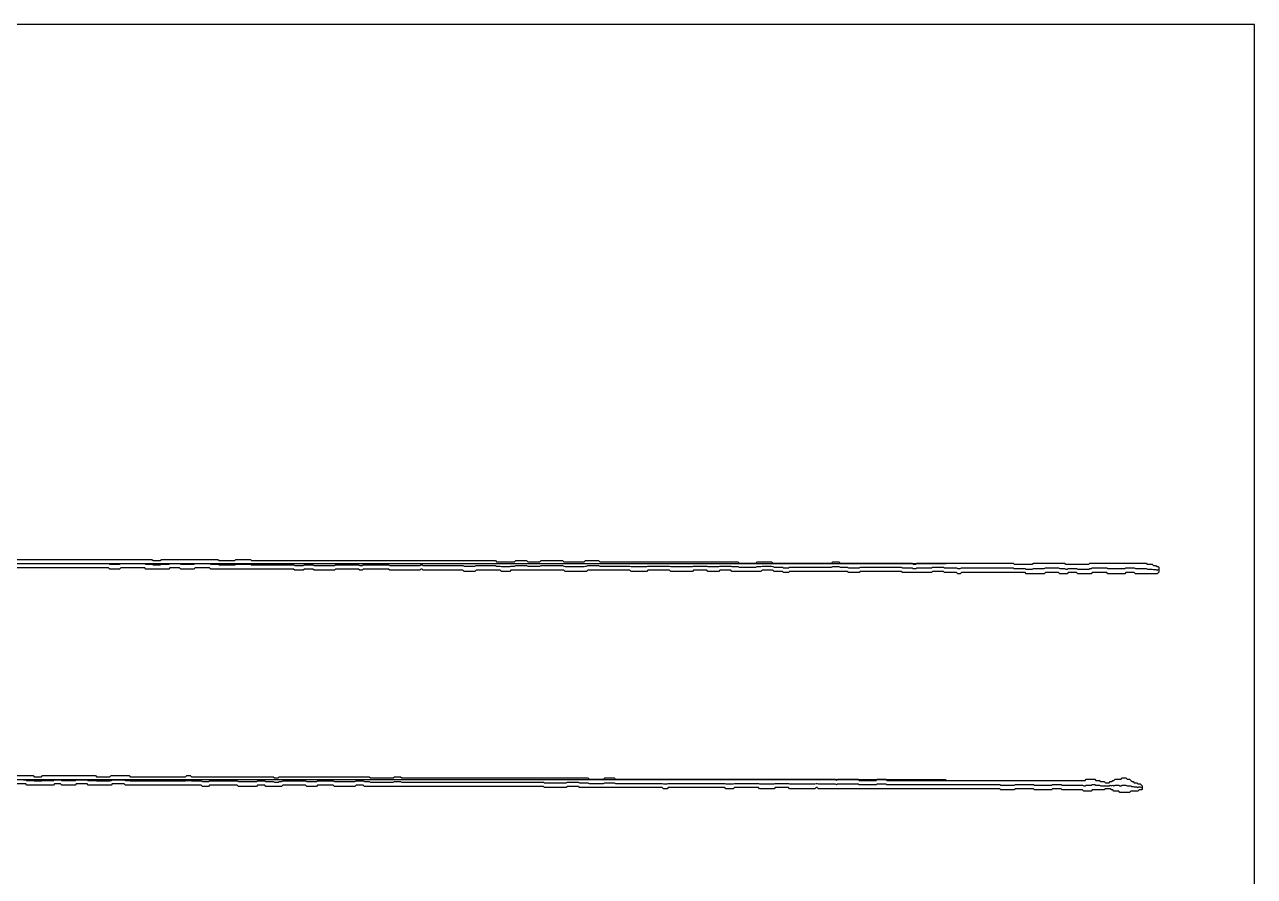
# Model space of a CAD drawing. Extents: x 0 to 57.2, y 0 to 39.6.
# Drawn here: x 28.58 to 57.16, y 19.8 to 39.6 of the extents above; entities that cross this region are included whole.
import ezdxf

# ---------------------------------------------------------------- set-up
doc = ezdxf.new("R2010")
doc.units = 13
for name, color, linetype in [('DESIGN_SCAN_PATH', 5, 'Continuous'), ('SEM_FRAME', 8, 'Continuous'), ('SEM_OBSERVED_CENTERLINES', 3, 'Continuous'), ('SEM_OBSERVED_CONTOURS', 2, 'Continuous')]:
    doc.layers.add(name, color=color, linetype=linetype)

msp = doc.modelspace()

# ---------------------------------------------------------------- linework, layer by layer
at = {"layer": 'DESIGN_SCAN_PATH'}
for points in [[(0, 27.0727), (50, 27.0727)], [(50, 22.0489), (0, 22.0489)]]:
    msp.add_lwpolyline(points, dxfattribs=at)
at = {"layer": 'SEM_FRAME'}
msp.add_lwpolyline([(0, 0), (57.15968, 0), (57.15968, 39.60429), (0, 39.60429)], close=True, dxfattribs=at)
at = {"layer": 'SEM_OBSERVED_CENTERLINES'}
for points in [[(28.55193, 27.0727), (28.57984, 27.0727), (28.60775, 27.0727), (28.63566, 27.0727), (28.66357, 27.0727), (28.69148, 27.0727), (28.71939, 27.0727), (28.7473, 27.0727), (28.77521, 27.0727), (28.80312, 27.0727), (28.83103, 27.0727), (28.85894, 27.0727), (28.88685, 27.0727), (28.91476, 27.0727), (28.94267, 27.0727), (28.97058, 27.0727), (28.99849, 27.0727), (29.0264, 27.0727), (29.05431, 27.0727), (29.08222, 27.0727), (29.11013, 27.0727), (29.13804, 27.0727), (29.16595, 27.0727), (29.19386, 27.0727), (29.22177, 27.0727), (29.24968, 27.0727), (29.27759, 27.0727), (29.3055, 27.0727), (29.33341, 27.0727), (29.36132, 27.0727), (29.38923, 27.0727), (29.41714, 27.0727), (29.44505, 27.0727), (29.47296, 27.0727), (29.50087, 27.0727), (29.52878, 27.0727), (29.55669, 27.0727), (29.5846, 27.0727), (29.61251, 27.0727), (29.64042, 27.0727), (29.66833, 27.0727), (29.69624, 27.0727), (29.72415, 27.0727), (29.75206, 27.0727), (29.77997, 27.0727), (29.80788, 27.0727), (29.83579, 27.0727), (29.8637, 27.0727), (29.89161, 27.0727), (29.91952, 27.0727), (29.94743, 27.0727), (29.97534, 27.0727), (30.00325, 27.0727), (30.03116, 27.0727), (30.05907, 27.0727), (30.08698, 27.0727), (30.11489, 27.0727), (30.1428, 27.0727), (30.17071, 27.0727), (30.19862, 27.0727), (30.22653, 27.0727), (30.25444, 27.0727), (30.28235, 27.0727), (30.31026, 27.0727), (30.33817, 27.0727), (30.36608, 27.0727), (30.39399, 27.0727), (30.4219, 27.0727), (30.44981, 27.0727), (30.47772, 27.0727), (30.50563, 27.0727), (30.53354, 27.0727), (30.56145, 27.058745), (30.58936, 27.058745), (30.61727, 27.058745), (30.64518, 27.058745), (30.67309, 27.058745), (30.701, 27.058745), (30.72891, 27.058745), (30.75682, 27.058745), (30.78473, 27.058745), (30.81264, 27.0727), (30.84055, 27.0727), (30.86846, 27.0727), (30.89637, 27.0727), (30.92428, 27.0727), (30.95219, 27.0727), (30.9801, 27.0727), (31.00801, 27.0727), (31.03592, 27.0727), (31.06383, 27.0727), (31.09174, 27.0727), (31.11965, 27.0727), (31.14756, 27.0727), (31.17547, 27.0727), (31.20338, 27.0727), (31.23129, 27.0727), (31.2592, 27.0727), (31.28711, 27.0727), (31.31502, 27.0727), (31.34293, 27.0727), (31.37084, 27.0727), (31.39875, 27.058745), (31.42666, 27.058745), (31.45457, 27.058745), (31.48248, 27.058745), (31.51039, 27.058745), (31.5383, 27.058745), (31.56621, 27.04479), (31.59412, 27.04479), (31.62203, 27.04479), (31.64994, 27.04479), (31.67785, 27.04479), (31.70576, 27.04479), (31.73367, 27.04479), (31.76158, 27.058745), (31.78949, 27.058745), (31.8174, 27.058745), (31.84531, 27.058745), (31.87322, 27.058745), (31.90113, 27.058745), (31.92904, 27.058745), (31.95695, 27.0727), (31.98486, 27.0727), (32.01277, 27.0727), (32.04068, 27.0727), (32.06859, 27.0727), (32.0965, 27.0727), (32.12441, 27.0727), (32.15232, 27.0727), (32.18023, 27.0727), (32.20814, 27.058745), (32.23605, 27.058745), (32.26396, 27.058745), (32.29187, 27.058745), (32.31978, 27.058745), (32.34769, 27.058745), (32.3756, 27.058745), (32.40351, 27.058745), (32.43142, 27.058745), (32.45933, 27.058745), (32.48724, 27.058745), (32.51515, 27.058745), (32.54306, 27.0727), (32.57097, 27.0727), (32.59888, 27.0727), (32.62679, 27.0727), (32.6547, 27.0727), (32.68261, 27.0727), (32.71052, 27.0727), (32.73843, 27.0727), (32.76634, 27.0727), (32.79425, 27.0727), (32.82216, 27.0727), (32.85007, 27.0727), (32.87798, 27.0727), (32.90589, 27.058745), (32.9338, 27.058745), (32.96171, 27.058745), (32.98962, 27.058745), (33.01753, 27.058745), (33.04544, 27.058745), (33.07335, 27.058745), (33.10126, 27.04479), (33.12917, 27.04479), (33.15708, 27.04479), (33.18499, 27.04479), (33.2129, 27.04479), (33.24081, 27.04479), (33.26872, 27.04479), (33.29663, 27.04479), (33.32454, 27.04479), (33.35245, 27.04479), (33.38036, 27.04479), (33.40827, 27.04479), (33.43618, 27.04479), (33.46409, 27.04479), (33.492, 27.058745), (33.51991, 27.058745), (33.54782, 27.058745), (33.57573, 27.058745), (33.60364, 27.058745), (33.63155, 27.058745), (33.65946, 27.058745), (33.68737, 27.058745), (33.71528, 27.058745), (33.74319, 27.058745), (33.7711, 27.058745), (33.79901, 27.058745), (33.82692, 27.058745), (33.85483, 27.04479), (33.88274, 27.04479), (33.91065, 27.04479), (33.93856, 27.04479), (33.96647, 27.04479), (33.99438, 27.04479), (34.02229, 27.04479), (34.0502, 27.04479), (34.07811, 27.04479), (34.10602, 27.04479), (34.13393, 27.04479), (34.16184, 27.04479), (34.18975, 27.04479), (34.21766, 27.04479), (34.24557, 27.04479), (34.27348, 27.04479), (34.30139, 27.04479), (34.3293, 27.04479), (34.35721, 27.04479), (34.38512, 27.04479), (34.41303, 27.04479), (34.44094, 27.04479), (34.46885, 27.04479), (34.49676, 27.04479), (34.52467, 27.04479), (34.55258, 27.04479), (34.58049, 27.04479), (34.6084, 27.04479), (34.63631, 27.04479), (34.66422, 27.04479), (34.69213, 27.04479), (34.72004, 27.04479), (34.74795, 27.04479), (34.77586, 27.04479), (34.80377, 27.04479), (34.83168, 27.04479), (34.85959, 27.030835), (34.8875, 27.030835), (34.91541, 27.030835), (34.94332, 27.030835), (34.97123, 27.030835), (34.99914, 27.030835), (35.02705, 27.030835), (35.05496, 27.030835), (35.08287, 27.04479), (35.11078, 27.04479), (35.13869, 27.04479), (35.1666, 27.04479), (35.19451, 27.04479), (35.22242, 27.04479), (35.25033, 27.04479), (35.27824, 27.04479), (35.30615, 27.030835), (35.33406, 27.030835), (35.36197, 27.030835), (35.38988, 27.030835), (35.41779, 27.030835), (35.4457, 27.030835), (35.47361, 27.030835), (35.50152, 27.030835), (35.52943, 27.030835), (35.55734, 27.030835), (35.58525, 27.030835), (35.61316, 27.030835), (35.64107, 27.030835), (35.66898, 27.030835), (35.69689, 27.030835), (35.7248, 27.030835), (35.75271, 27.030835), (35.78062, 27.030835), (35.80853, 27.04479), (35.83644, 27.04479), (35.86435, 27.04479), (35.89226, 27.04479), (35.92017, 27.04479), (35.94808, 27.04479), (35.97599, 27.04479), (36.0039, 27.04479), (36.03181, 27.04479), (36.05972, 27.04479), (36.08763, 27.04479), (36.11554, 27.04479), (36.14345, 27.04479), (36.17136, 27.04479), (36.19927, 27.04479), (36.22718, 27.04479), (36.25509, 27.04479), (36.283, 27.04479), (36.31091, 27.04479), (36.33882, 27.04479), (36.36673, 27.030835), (36.39464, 27.030835), (36.42255, 27.030835), (36.45046, 27.04479), (36.47837, 27.04479), (36.50628, 27.04479), (36.53419, 27.04479), (36.5621, 27.04479), (36.59001, 27.04479), (36.61792, 27.04479), (36.64583, 27.04479), (36.67374, 27.04479), (36.70165, 27.04479), (36.72956, 27.04479), (36.75747, 27.04479), (36.78538, 27.04479), (36.81329, 27.04479), (36.8412, 27.04479), (36.86911, 27.04479), (36.89702, 27.04479), (36.92493, 27.04479), (36.95284, 27.04479), (36.98075, 27.04479), (37.00866, 27.04479), (37.03657, 27.04479), (37.06448, 27.030835), (37.09239, 27.030835), (37.1203, 27.030835), (37.14821, 27.030835), (37.17612, 27.030835), (37.20403, 27.030835), (37.23194, 27.030835), (37.25985, 27.030835), (37.28776, 27.030835), (37.31567, 27.030835), (37.34358, 27.030835), (37.37149, 27.030835), (37.3994, 27.030835), (37.42731, 27.030835), (37.45522, 27.030835), (37.48313, 27.030835), (37.51104, 27.030835), (37.53895, 27.030835), (37.56686, 27.030835), (37.59477, 27.030835), (37.62268, 27.030835), (37.65059, 27.030835), (37.6785, 27.030835), (37.70641, 27.030835), (37.73432, 27.030835), (37.76223, 27.030835), (37.79014, 27.04479), (37.81805, 27.04479), (37.84596, 27.030835), (37.87387, 27.030835), (37.90178, 27.030835), (37.92969, 27.030835), (37.9576, 27.030835), (37.98551, 27.030835), (38.01342, 27.030835), (38.04133, 27.030835), (38.06924, 27.030835), (38.09715, 27.030835), (38.12506, 27.030835), (38.15297, 27.030835), (38.18088, 27.030835), (38.20879, 27.030835), (38.2367, 27.030835), (38.26461, 27.030835), (38.29252, 27.030835), (38.32043, 27.030835), (38.34834, 27.030835), (38.37625, 27.030835), (38.40416, 27.030835), (38.43207, 27.030835), (38.45998, 27.030835), (38.48789, 27.030835), (38.5158, 27.030835), (38.54371, 27.030835), (38.57162, 27.030835), (38.59953, 27.030835), (38.62744, 27.030835), (38.65535, 27.030835), (38.68326, 27.030835), (38.71117, 27.030835), (38.73908, 27.030835), (38.76699, 27.030835), (38.7949, 27.01688), (38.82281, 27.01688), (38.85072, 27.01688), (38.87863, 27.01688), (38.90654, 27.01688), (38.93445, 27.01688), (38.96236, 27.01688), (38.99027, 27.01688), (39.01818, 27.01688), (39.04609, 27.01688), (39.074, 27.030835), (39.10191, 27.030835), (39.12982, 27.030835), (39.15773, 27.030835), (39.18564, 27.030835), (39.21355, 27.030835), (39.24146, 27.030835), (39.26937, 27.030835), (39.29728, 27.030835), (39.32519, 27.030835), (39.3531, 27.030835), (39.38101, 27.030835), (39.40892, 27.030835), (39.43683, 27.030835), (39.46474, 27.030835), (39.49265, 27.030835), (39.52056, 27.030835), (39.54847, 27.01688), (39.57638, 27.01688), (39.60429, 27.01688), (39.6322, 27.01688), (39.66011, 27.002925), (39.68802, 27.002925), (39.71593, 27.002925), (39.74384, 27.002925), (39.77175, 27.002925), (39.79966, 27.002925), (39.82757, 27.002925), (39.85548, 27.002925), (39.88339, 27.01688), (39.9113, 27.01688), (39.93921, 27.01688), (39.96712, 27.01688), (39.99503, 27.030835), (40.02294, 27.030835), (40.05085, 27.030835), (40.07876, 27.030835), (40.10667, 27.030835), (40.13458, 27.030835), (40.16249, 27.030835), (40.1904, 27.030835), (40.21831, 27.030835), (40.24622, 27.030835), (40.27413, 27.01688), (40.30204, 27.01688), (40.32995, 27.01688), (40.35786, 27.01688), (40.38577, 27.01688), (40.41368, 27.01688), (40.44159, 27.01688), (40.4695, 27.01688), (40.49741, 27.01688), (40.52532, 27.01688), (40.55323, 27.01688), (40.58114, 27.030835), (40.60905, 27.030835), (40.63696, 27.030835), (40.66487, 27.030835), (40.69278, 27.030835), (40.72069, 27.030835), (40.7486, 27.030835), (40.77651, 27.030835), (40.80442, 27.030835), (40.83233, 27.030835), (40.86024, 27.030835), (40.88815, 27.030835), (40.91606, 27.030835), (40.94397, 27.030835), (40.97188, 27.030835), (40.99979, 27.030835), (41.0277, 27.030835), (41.05561, 27.030835), (41.08352, 27.030835), (41.11143, 27.01688), (41.13934, 27.002925), (41.16725, 27.002925), (41.19516, 27.002925), (41.22307, 27.002925), (41.25098, 27.002925), (41.27889, 27.002925), (41.3068, 27.002925), (41.33471, 27.002925), (41.36262, 27.002925), (41.39053, 27.002925), (41.41844, 27.002925), (41.44635, 27.002925), (41.47426, 27.002925), (41.50217, 27.002925), (41.53008, 27.002925), (41.55799, 27.002925), (41.5859, 27.002925), (41.61381, 27.01688), (41.64172, 27.01688), (41.66963, 27.030835), (41.69754, 27.030835), (41.72545, 27.030835), (41.75336, 27.030835), (41.78127, 27.030835), (41.80918, 27.030835), (41.83709, 27.030835), (41.865, 27.030835), (41.89291, 27.030835), (41.92082, 27.030835), (41.94873, 27.01688), (41.97664, 27.01688), (42.00455, 27.01688), (42.03246, 27.01688), (42.06037, 27.01688), (42.08828, 27.01688), (42.11619, 27.01688), (42.1441, 27.01688), (42.17201, 27.01688), (42.19992, 27.01688), (42.22783, 27.01688), (42.25574, 27.01688), (42.28365, 27.01688), (42.31156, 27.01688), (42.33947, 27.01688), (42.36738, 27.01688), (42.39529, 27.01688), (42.4232, 27.01688), (42.45111, 27.01688), (42.47902, 27.01688), (42.50693, 27.01688), (42.53484, 27.01688), (42.56275, 27.01688), (42.59066, 27.01688), (42.61857, 27.01688), (42.64648, 27.01688), (42.67439, 27.002925), (42.7023, 27.002925), (42.73021, 27.002925), (42.75812, 27.002925), (42.78603, 27.002925), (42.81394, 27.002925), (42.84185, 27.002925), (42.86976, 27.002925), (42.89767, 27.002925), (42.92558, 27.002925), (42.95349, 27.002925), (42.9814, 27.002925), (43.00931, 27.002925), (43.03722, 27.002925), (43.06513, 27.01688), (43.09304, 27.01688), (43.12095, 27.01688), (43.14886, 27.01688), (43.17677, 27.01688), (43.20468, 27.01688), (43.23259, 27.01688), (43.2605, 27.01688), (43.28841, 27.01688), (43.31632, 27.01688), (43.34423, 27.01688), (43.37214, 27.01688), (43.40005, 27.01688), (43.42796, 27.01688), (43.45587, 27.01688), (43.48378, 27.01688), (43.51169, 27.01688), (43.5396, 27.01688), (43.56751, 27.01688), (43.59542, 27.002925), (43.62333, 27.002925), (43.65124, 27.002925), (43.67915, 27.002925), (43.70706, 27.002925), (43.73497, 27.002925), (43.76288, 27.002925), (43.79079, 27.002925), (43.8187, 27.002925), (43.84661, 27.002925), (43.87452, 27.002925), (43.90243, 27.002925), (43.93034, 27.002925), (43.95825, 27.002925), (43.98616, 27.002925), (44.01407, 27.002925), (44.04198, 27.002925), (44.06989, 27.002925), (44.0978, 27.002925), (44.12571, 27.01688), (44.15362, 27.01688), (44.18153, 27.01688), (44.20944, 27.01688), (44.23735, 27.01688), (44.26526, 27.01688), (44.29317, 27.01688), (44.32108, 27.01688), (44.34899, 27.01688), (44.3769, 27.01688), (44.40481, 27.01688), (44.43272, 27.01688), (44.46063, 27.002925), (44.48854, 27.002925), (44.51645, 27.002925), (44.54436, 27.002925), (44.57227, 27.002925), (44.60018, 27.002925), (44.62809, 27.002925), (44.656, 27.002925), (44.68391, 27.002925), (44.71182, 27.002925), (44.73973, 27.01688), (44.76764, 27.01688), (44.79555, 27.01688), (44.82346, 27.01688), (44.85137, 27.01688), (44.87928, 27.01688), (44.90719, 27.01688), (44.9351, 27.01688), (44.96301, 27.01688), (44.99092, 27.01688), (45.01883, 27.002925), (45.04674, 27.002925), (45.07465, 27.002925), (45.10256, 27.002925), (45.13047, 27.002925), (45.15838, 27.002925), (45.18629, 26.98897), (45.2142, 26.98897), (45.24211, 26.98897), (45.27002, 26.98897), (45.29793, 26.98897), (45.32584, 26.98897), (45.35375, 26.98897), (45.38166, 26.98897), (45.40957, 26.98897), (45.43748, 26.98897), (45.46539, 26.98897), (45.4933, 26.98897), (45.52121, 26.98897), (45.54912, 26.98897), (45.57703, 26.98897), (45.60494, 27.002925), (45.63285, 27.002925), (45.66076, 27.002925), (45.68867, 27.002925), (45.71658, 27.01688), (45.74449, 27.01688), (45.7724, 27.01688), (45.80031, 27.01688), (45.82822, 27.01688), (45.85613, 27.01688), (45.88404, 27.01688), (45.91195, 27.01688), (45.93986, 27.01688), (45.96777, 27.002925), (45.99568, 26.98897), (46.02359, 26.98897), (46.0515, 26.98897), (46.07941, 26.98897), (46.10732, 26.98897), (46.13523, 26.98897), (46.16314, 26.98897), (46.19105, 26.98897), (46.21896, 26.975015), (46.24687, 26.975015), (46.27478, 26.975015), (46.30269, 26.975015), (46.3306, 26.975015), (46.35851, 26.98897), (46.38642, 26.98897), (46.41433, 26.98897), (46.44224, 26.98897), (46.47015, 26.98897), (46.49806, 26.98897), (46.52597, 26.98897), (46.55388, 26.98897), (46.58179, 26.98897), (46.6097, 26.98897), (46.63761, 26.98897), (46.66552, 26.98897), (46.69343, 26.98897), (46.72134, 26.98897), (46.74925, 26.98897), (46.77716, 26.98897), (46.80507, 26.98897), (46.83298, 26.98897), (46.86089, 26.98897), (46.8888, 26.98897), (46.91671, 26.98897), (46.94462, 26.98897), (46.97253, 26.98897), (47.00044, 26.98897), (47.02835, 26.98897), (47.05626, 26.98897), (47.08417, 26.98897), (47.11208, 26.98897), (47.13999, 26.98897), (47.1679, 26.98897), (47.19581, 26.98897), (47.22372, 26.98897), (47.25163, 26.98897), (47.27954, 26.98897), (47.30745, 26.98897), (47.33536, 26.98897), (47.36327, 27.002925), (47.39118, 27.002925), (47.41909, 27.002925), (47.447, 27.002925), (47.47491, 27.002925), (47.50282, 27.002925), (47.53073, 26.98897), (47.55864, 26.98897), (47.58655, 26.98897), (47.61446, 26.98897), (47.64237, 26.98897), (47.67028, 26.98897), (47.69819, 26.98897), (47.7261, 26.975015), (47.75401, 26.975015), (47.78192, 26.975015), (47.80983, 26.975015), (47.83774, 26.975015), (47.86565, 26.975015), (47.89356, 26.975015), (47.92147, 26.975015), (47.94938, 26.975015), (47.97729, 26.975015), (48.0052, 26.98897), (48.03311, 26.98897), (48.06102, 26.98897), (48.08893, 26.98897), (48.11684, 26.98897), (48.14475, 26.98897), (48.17266, 26.98897), (48.20057, 26.98897), (48.22848, 26.98897), (48.25639, 26.98897), (48.2843, 26.98897), (48.31221, 26.98897), (48.34012, 26.98897), (48.36803, 26.98897), (48.39594, 26.98897), (48.42385, 26.98897), (48.45176, 26.98897), (48.47967, 26.98897), (48.50758, 26.98897), (48.53549, 26.98897), (48.5634, 26.98897), (48.59131, 26.98897), (48.61922, 26.98897), (48.64713, 26.98897), (48.67504, 26.98897), (48.70295, 26.98897), (48.73086, 26.98897), (48.75877, 26.98897), (48.78668, 26.98897), (48.81459, 26.98897), (48.8425, 26.98897), (48.87041, 26.98897), (48.89832, 26.98897), (48.92623, 26.98897), (48.95414, 26.98897), (48.98205, 26.975015), (49.00996, 26.975015), (49.03787, 26.975015), (49.06578, 26.975015), (49.09369, 26.975015), (49.1216, 26.975015), (49.14951, 26.975015), (49.17742, 26.975015), (49.20533, 26.975015), (49.23324, 26.96106), (49.26115, 26.96106), (49.28906, 26.96106), (49.31697, 26.975015), (49.34488, 26.975015), (49.37279, 26.975015), (49.4007, 26.975015), (49.42861, 26.975015), (49.45652, 26.975015), (49.48443, 26.975015), (49.51234, 26.975015), (49.54025, 26.975015), (49.56816, 26.975015), (49.59607, 26.975015), (49.62398, 26.975015), (49.65189, 26.975015), (49.6798, 26.98897), (49.70771, 26.98897), (49.73562, 26.98897), (49.76353, 26.98897), (49.79144, 26.98897), (49.81935, 26.98897), (49.84726, 26.98897), (49.87517, 26.98897), (49.90308, 26.98897), (49.93099, 26.98897), (49.9589, 26.975015), (49.98681, 26.975015), (50.01472, 26.975015), (50.04263, 26.975015), (50.07054, 26.975015), (50.09845, 26.975015), (50.12636, 26.975015), (50.15427, 26.975015), (50.18218, 26.975015), (50.21009, 26.975015), (50.238, 26.975015), (50.26591, 26.96106), (50.29382, 26.96106), (50.32173, 26.96106), (50.34964, 26.975015), (50.37755, 26.975015), (50.40546, 26.975015), (50.43337, 26.975015), (50.46128, 26.975015), (50.48919, 26.975015), (50.5171, 26.975015), (50.54501, 26.975015), (50.57292, 26.975015), (50.60083, 26.975015), (50.62874, 26.975015), (50.65665, 26.975015), (50.68456, 26.975015), (50.71247, 26.975015), (50.74038, 26.975015), (50.76829, 26.975015), (50.7962, 26.975015), (50.82411, 26.975015), (50.85202, 26.975015), (50.87993, 26.975015), (50.90784, 26.975015), (50.93575, 26.975015), (50.96366, 26.975015), (50.99157, 26.975015), (51.01948, 26.975015), (51.04739, 26.975015), (51.0753, 26.975015), (51.10321, 26.975015), (51.13112, 26.975015), (51.15903, 26.975015), (51.18694, 26.975015), (51.21485, 26.975015), (51.24276, 26.975015), (51.27067, 26.975015), (51.29858, 26.975015), (51.32649, 26.975015), (51.3544, 26.975015), (51.38231, 26.975015), (51.41022, 26.975015), (51.43813, 26.975015), (51.46604, 26.975015), (51.49395, 26.975015), (51.52186, 26.975015), (51.54977, 26.975015), (51.57768, 26.96106), (51.60559, 26.96106), (51.6335, 26.96106), (51.66141, 26.96106), (51.68932, 26.96106), (51.71723, 26.96106), (51.74514, 26.96106), (51.77305, 26.96106), (51.80096, 26.96106), (51.82887, 26.96106), (51.85678, 26.947105), (51.88469, 26.947105), (51.9126, 26.947105), (51.94051, 26.947105), (51.96842, 26.947105), (51.99633, 26.947105), (52.02424, 26.96106), (52.05215, 26.96106), (52.08006, 26.96106), (52.10797, 26.96106), (52.13588, 26.96106), (52.16379, 26.96106), (52.1917, 26.96106), (52.21961, 26.96106), (52.24752, 26.96106), (52.27543, 26.96106), (52.30334, 26.975015), (52.33125, 26.975015), (52.35916, 26.975015), (52.38707, 26.975015), (52.41498, 26.975015), (52.44289, 26.975015), (52.4708, 26.975015), (52.49871, 26.975015), (52.52662, 26.975015), (52.55453, 26.975015), (52.58244, 26.975015), (52.61035, 26.975015), (52.63826, 26.96106), (52.66617, 26.96106), (52.69408, 26.96106), (52.72199, 26.96106), (52.7499, 26.96106), (52.77781, 26.947105), (52.80572, 26.947105), (52.83363, 26.96106), (52.86154, 26.96106), (52.88945, 26.96106), (52.91736, 26.96106), (52.94527, 26.96106), (52.97318, 26.96106), (53.00109, 26.96106), (53.029, 26.96106), (53.05691, 26.947105), (53.08482, 26.947105), (53.11273, 26.947105), (53.14064, 26.947105), (53.16855, 26.947105), (53.19646, 26.947105), (53.22437, 26.947105), (53.25228, 26.947105), (53.28019, 26.947105), (53.3081, 26.947105), (53.33601, 26.96106), (53.36392, 26.96106), (53.39183, 26.975015), (53.41974, 26.975015), (53.44765, 26.975015), (53.47556, 26.975015), (53.50347, 26.975015), (53.53138, 26.975015), (53.55929, 26.975015), (53.5872, 26.975015), (53.61511, 26.975015), (53.64302, 26.975015), (53.67093, 26.975015), (53.69884, 26.975015), (53.72675, 26.975015), (53.75466, 26.96106), (53.78257, 26.96106), (53.81048, 26.96106), (53.83839, 26.96106), (53.8663, 26.96106), (53.89421, 26.96106), (53.92212, 26.96106), (53.95003, 26.96106), (53.97794, 26.96106), (54.00585, 26.96106), (54.03376, 26.96106), (54.06167, 26.96106), (54.08958, 26.96106), (54.11749, 26.96106), (54.1454, 26.96106), (54.17331, 26.975015), (54.20122, 26.975015), (54.22913, 26.975015), (54.25704, 26.975015), (54.28495, 26.975015), (54.31286, 26.975015), (54.34077, 26.975015), (54.36868, 26.975015), (54.39659, 26.96106), (54.4245, 26.96106), (54.45241, 26.96106), (54.48032, 26.96106), (54.50823, 26.96106), (54.53614, 26.96106), (54.56405, 26.96106), (54.59196, 26.96106), (54.61987, 26.96106), (54.64778, 26.96106), (54.67569, 26.947105), (54.7036, 26.947105), (54.73151, 26.947105), (54.75942, 26.947105), (54.78733, 26.947105), (54.81524, 26.93315), (54.84315, 26.93315), (54.87106, 26.93315), (54.89897, 26.919195), (54.92688, 26.93315)], [(28.55193, 22.0489), (28.57984, 22.0489), (28.60775, 22.0489), (28.63566, 22.034945), (28.66357, 22.034945), (28.69148, 22.034945), (28.71939, 22.034945), (28.7473, 22.034945), (28.77521, 22.034945), (28.80312, 22.02099), (28.83103, 22.02099), (28.85894, 22.02099), (28.88685, 22.02099), (28.91476, 22.02099), (28.94267, 22.02099), (28.97058, 22.02099), (28.99849, 22.034945), (29.0264, 22.034945), (29.05431, 22.034945), (29.08222, 22.034945), (29.11013, 22.034945), (29.13804, 22.034945), (29.16595, 22.034945), (29.19386, 22.034945), (29.22177, 22.034945), (29.24968, 22.034945), (29.27759, 22.0489), (29.3055, 22.0489), (29.33341, 22.0489), (29.36132, 22.0489), (29.38923, 22.0489), (29.41714, 22.0489), (29.44505, 22.034945), (29.47296, 22.034945), (29.50087, 22.034945), (29.52878, 22.034945), (29.55669, 22.034945), (29.5846, 22.034945), (29.61251, 22.034945), (29.64042, 22.034945), (29.66833, 22.034945), (29.69624, 22.034945), (29.72415, 22.034945), (29.75206, 22.034945), (29.77997, 22.0489), (29.80788, 22.0489), (29.83579, 22.0489), (29.8637, 22.0489), (29.89161, 22.0489), (29.91952, 22.0489), (29.94743, 22.0489), (29.97534, 22.0489), (30.00325, 22.0489), (30.03116, 22.0489), (30.05907, 22.034945), (30.08698, 22.034945), (30.11489, 22.034945), (30.1428, 22.034945), (30.17071, 22.034945), (30.19862, 22.034945), (30.22653, 22.034945), (30.25444, 22.02099), (30.28235, 22.02099), (30.31026, 22.02099), (30.33817, 22.02099), (30.36608, 22.02099), (30.39399, 22.02099), (30.4219, 22.02099), (30.44981, 22.02099), (30.47772, 22.02099), (30.50563, 22.02099), (30.53354, 22.02099), (30.56145, 22.02099), (30.58936, 22.034945), (30.61727, 22.0489), (30.64518, 22.0489), (30.67309, 22.0489), (30.701, 22.0489), (30.72891, 22.0489), (30.75682, 22.0489), (30.78473, 22.0489), (30.81264, 22.0489), (30.84055, 22.0489), (30.86846, 22.0489), (30.89637, 22.0489), (30.92428, 22.034945), (30.95219, 22.034945), (30.9801, 22.034945), (31.00801, 22.034945), (31.03592, 22.02099), (31.06383, 22.02099), (31.09174, 22.02099), (31.11965, 22.02099), (31.14756, 22.02099), (31.17547, 22.02099), (31.20338, 22.02099), (31.23129, 22.02099), (31.2592, 22.02099), (31.28711, 22.02099), (31.31502, 22.02099), (31.34293, 22.02099), (31.37084, 22.02099), (31.39875, 22.02099), (31.42666, 22.02099), (31.45457, 22.02099), (31.48248, 22.02099), (31.51039, 22.02099), (31.5383, 22.02099), (31.56621, 22.02099), (31.59412, 22.02099), (31.62203, 22.02099), (31.64994, 22.02099), (31.67785, 22.02099), (31.70576, 22.02099), (31.73367, 22.02099), (31.76158, 22.02099), (31.78949, 22.02099), (31.8174, 22.02099), (31.84531, 22.02099), (31.87322, 22.02099), (31.90113, 22.02099), (31.92904, 22.02099), (31.95695, 22.02099), (31.98486, 22.02099), (32.01277, 22.02099), (32.04068, 22.02099), (32.06859, 22.02099), (32.0965, 22.02099), (32.12441, 22.02099), (32.15232, 22.02099), (32.18023, 22.02099), (32.20814, 22.02099), (32.23605, 22.02099), (32.26396, 22.02099), (32.29187, 22.02099), (32.31978, 22.02099), (32.34769, 22.034945), (32.3756, 22.034945), (32.40351, 22.034945), (32.43142, 22.034945), (32.45933, 22.02099), (32.48724, 22.02099), (32.51515, 22.02099), (32.54306, 22.02099), (32.57097, 22.02099), (32.59888, 22.02099), (32.62679, 22.02099), (32.6547, 22.02099), (32.68261, 22.02099), (32.71052, 22.007035), (32.73843, 22.007035), (32.76634, 22.007035), (32.79425, 22.007035), (32.82216, 22.007035), (32.85007, 22.007035), (32.87798, 22.02099), (32.90589, 22.02099), (32.9338, 22.02099), (32.96171, 22.02099), (32.98962, 22.02099), (33.01753, 22.02099), (33.04544, 22.02099), (33.07335, 22.02099), (33.10126, 22.02099), (33.12917, 22.02099), (33.15708, 22.02099), (33.18499, 22.02099), (33.2129, 22.02099), (33.24081, 22.02099), (33.26872, 22.02099), (33.29663, 22.02099), (33.32454, 22.02099), (33.35245, 22.02099), (33.38036, 22.02099), (33.40827, 22.02099), (33.43618, 22.02099), (33.46409, 22.02099), (33.492, 22.02099), (33.51991, 22.02099), (33.54782, 22.007035), (33.57573, 22.007035), (33.60364, 22.007035), (33.63155, 22.007035), (33.65946, 22.007035), (33.68737, 22.007035), (33.71528, 22.007035), (33.74319, 22.007035), (33.7711, 22.007035), (33.79901, 22.007035), (33.82692, 22.007035), (33.85483, 22.007035), (33.88274, 22.007035), (33.91065, 22.007035), (33.93856, 22.007035), (33.96647, 22.007035), (33.99438, 22.02099), (34.02229, 22.02099), (34.0502, 22.02099), (34.07811, 22.02099), (34.10602, 22.02099), (34.13393, 22.02099), (34.16184, 22.02099), (34.18975, 22.007035), (34.21766, 22.007035), (34.24557, 22.007035), (34.27348, 22.007035), (34.30139, 22.007035), (34.3293, 22.007035), (34.35721, 22.007035), (34.38512, 21.99308), (34.41303, 21.99308), (34.44094, 21.99308), (34.46885, 21.99308), (34.49676, 22.007035), (34.52467, 22.007035), (34.55258, 22.007035), (34.58049, 22.02099), (34.6084, 22.02099), (34.63631, 22.02099), (34.66422, 22.02099), (34.69213, 22.02099), (34.72004, 22.02099), (34.74795, 22.02099), (34.77586, 22.02099), (34.80377, 22.02099), (34.83168, 22.02099), (34.85959, 22.02099), (34.8875, 22.02099), (34.91541, 22.02099), (34.94332, 22.02099), (34.97123, 22.02099), (34.99914, 22.02099), (35.02705, 22.02099), (35.05496, 22.02099), (35.08287, 22.02099), (35.11078, 22.02099), (35.13869, 22.007035), (35.1666, 22.007035), (35.19451, 22.007035), (35.22242, 22.007035), (35.25033, 22.007035), (35.27824, 22.007035), (35.30615, 22.007035), (35.33406, 22.007035), (35.36197, 22.007035), (35.38988, 22.02099), (35.41779, 22.02099), (35.4457, 22.02099), (35.47361, 22.02099), (35.50152, 22.02099), (35.52943, 22.02099), (35.55734, 22.02099), (35.58525, 22.02099), (35.61316, 22.02099), (35.64107, 22.02099), (35.66898, 22.02099), (35.69689, 22.02099), (35.7248, 22.02099), (35.75271, 22.02099), (35.78062, 22.007035), (35.80853, 22.007035), (35.83644, 22.007035), (35.86435, 22.007035), (35.89226, 22.007035), (35.92017, 22.007035), (35.94808, 22.007035), (35.97599, 22.007035), (36.0039, 22.007035), (36.03181, 22.007035), (36.05972, 22.007035), (36.08763, 22.007035), (36.11554, 22.007035), (36.14345, 22.007035), (36.17136, 22.007035), (36.19927, 22.007035), (36.22718, 22.007035), (36.25509, 22.007035), (36.283, 22.02099), (36.31091, 22.02099), (36.33882, 22.02099), (36.36673, 22.02099), (36.39464, 22.02099), (36.42255, 22.02099), (36.45046, 22.02099), (36.47837, 22.007035), (36.50628, 22.007035), (36.53419, 22.007035), (36.5621, 22.007035), (36.59001, 22.007035), (36.61792, 21.99308), (36.64583, 21.99308), (36.67374, 21.99308), (36.70165, 21.99308), (36.72956, 21.99308), (36.75747, 21.99308), (36.78538, 21.99308), (36.81329, 21.99308), (36.8412, 21.99308), (36.86911, 21.99308), (36.89702, 21.99308), (36.92493, 21.99308), (36.95284, 21.99308), (36.98075, 21.99308), (37.00866, 21.99308), (37.03657, 21.99308), (37.06448, 21.99308), (37.09239, 21.99308), (37.1203, 21.99308), (37.14821, 21.99308), (37.17612, 22.007035), (37.20403, 22.007035), (37.23194, 22.007035), (37.25985, 22.007035), (37.28776, 22.007035), (37.31567, 22.007035), (37.34358, 21.99308), (37.37149, 21.99308), (37.3994, 21.99308), (37.42731, 21.99308), (37.45522, 21.99308), (37.48313, 21.99308), (37.51104, 21.99308), (37.53895, 21.99308), (37.56686, 21.99308), (37.59477, 21.99308), (37.62268, 21.99308), (37.65059, 21.99308), (37.6785, 21.99308), (37.70641, 21.99308), (37.73432, 21.99308), (37.76223, 21.99308), (37.79014, 21.99308), (37.81805, 21.99308), (37.84596, 21.99308), (37.87387, 21.99308), (37.90178, 21.99308), (37.92969, 21.99308), (37.9576, 21.99308), (37.98551, 21.99308), (38.01342, 21.99308), (38.04133, 21.99308), (38.06924, 21.99308), (38.09715, 21.99308), (38.12506, 21.99308), (38.15297, 21.99308), (38.18088, 21.99308), (38.20879, 21.99308), (38.2367, 21.99308), (38.26461, 21.99308), (38.29252, 21.99308), (38.32043, 21.99308), (38.34834, 21.99308), (38.37625, 21.99308), (38.40416, 21.99308), (38.43207, 21.99308), (38.45998, 21.99308), (38.48789, 21.99308), (38.5158, 21.99308), (38.54371, 21.99308), (38.57162, 21.99308), (38.59953, 21.99308), (38.62744, 21.99308), (38.65535, 21.99308), (38.68326, 21.99308), (38.71117, 21.99308), (38.73908, 21.99308), (38.76699, 21.99308), (38.7949, 21.99308), (38.82281, 21.99308), (38.85072, 21.99308), (38.87863, 21.99308), (38.90654, 21.99308), (38.93445, 21.99308), (38.96236, 21.99308), (38.99027, 21.99308), (39.01818, 21.99308), (39.04609, 21.99308), (39.074, 21.99308), (39.10191, 21.99308), (39.12982, 21.99308), (39.15773, 21.99308), (39.18564, 21.99308), (39.21355, 21.99308), (39.24146, 21.99308), (39.26937, 21.99308), (39.29728, 21.99308), (39.32519, 21.99308), (39.3531, 21.99308), (39.38101, 21.99308), (39.40892, 21.99308), (39.43683, 21.99308), (39.46474, 21.99308), (39.49265, 21.99308), (39.52056, 21.99308), (39.54847, 21.99308), (39.57638, 21.99308), (39.60429, 21.99308), (39.6322, 21.99308), (39.66011, 21.99308), (39.68802, 21.99308), (39.71593, 21.99308), (39.74384, 21.99308), (39.77175, 21.99308), (39.79966, 21.99308), (39.82757, 21.99308), (39.85548, 21.99308), (39.88339, 21.99308), (39.9113, 21.99308), (39.93921, 21.99308), (39.96712, 21.99308), (39.99503, 21.99308), (40.02294, 21.99308), (40.05085, 21.99308), (40.07876, 21.99308), (40.10667, 21.99308), (40.13458, 21.99308), (40.16249, 21.99308), (40.1904, 21.99308), (40.21831, 21.99308), (40.24622, 21.99308), (40.27413, 21.99308), (40.30204, 21.99308), (40.32995, 21.99308), (40.35786, 21.99308), (40.38577, 21.99308), (40.41368, 21.99308), (40.44159, 21.99308), (40.4695, 21.99308), (40.49741, 21.99308), (40.52532, 21.99308), (40.55323, 21.99308), (40.58114, 21.99308), (40.60905, 21.99308), (40.63696, 21.99308), (40.66487, 21.979125), (40.69278, 21.979125), (40.72069, 21.979125), (40.7486, 21.979125), (40.77651, 21.979125), (40.80442, 21.979125), (40.83233, 21.979125), (40.86024, 21.979125), (40.88815, 21.979125), (40.91606, 21.979125), (40.94397, 21.979125), (40.97188, 21.979125), (40.99979, 21.979125), (41.0277, 21.979125), (41.05561, 21.979125), (41.08352, 21.979125), (41.11143, 21.979125), (41.13934, 21.979125), (41.16725, 21.979125), (41.19516, 21.99308), (41.22307, 21.99308), (41.25098, 21.99308), (41.27889, 21.99308), (41.3068, 21.99308), (41.33471, 21.99308), (41.36262, 21.99308), (41.39053, 21.99308), (41.41844, 21.99308), (41.44635, 21.99308), (41.47426, 21.979125), (41.50217, 21.979125), (41.53008, 21.979125), (41.55799, 21.979125), (41.5859, 21.979125), (41.61381, 21.979125), (41.64172, 21.979125), (41.66963, 21.979125), (41.69754, 21.96517), (41.72545, 21.96517), (41.75336, 21.96517), (41.78127, 21.96517), (41.80918, 21.96517), (41.83709, 21.96517), (41.865, 21.96517), (41.89291, 21.96517), (41.92082, 21.96517), (41.94873, 21.96517), (41.97664, 21.96517), (42.00455, 21.96517), (42.03246, 21.96517), (42.06037, 21.979125), (42.08828, 21.979125), (42.11619, 21.979125), (42.1441, 21.979125), (42.17201, 21.979125), (42.19992, 21.979125), (42.22783, 21.979125), (42.25574, 21.979125), (42.28365, 21.979125), (42.31156, 21.96517), (42.33947, 21.96517), (42.36738, 21.96517), (42.39529, 21.96517), (42.4232, 21.96517), (42.45111, 21.96517), (42.47902, 21.96517), (42.50693, 21.96517), (42.53484, 21.96517), (42.56275, 21.96517), (42.59066, 21.96517), (42.61857, 21.96517), (42.64648, 21.96517), (42.67439, 21.96517), (42.7023, 21.96517), (42.73021, 21.96517), (42.75812, 21.96517), (42.78603, 21.96517), (42.81394, 21.96517), (42.84185, 21.96517), (42.86976, 21.96517), (42.89767, 21.96517), (42.92558, 21.96517), (42.95349, 21.96517), (42.9814, 21.96517), (43.00931, 21.96517), (43.03722, 21.96517), (43.06513, 21.96517), (43.09304, 21.96517), (43.12095, 21.96517), (43.14886, 21.96517), (43.17677, 21.96517), (43.20468, 21.96517), (43.23259, 21.96517), (43.2605, 21.96517), (43.28841, 21.96517), (43.31632, 21.96517), (43.34423, 21.96517), (43.37214, 21.96517), (43.40005, 21.96517), (43.42796, 21.951215), (43.45587, 21.951215), (43.48378, 21.951215), (43.51169, 21.951215), (43.5396, 21.96517), (43.56751, 21.96517), (43.59542, 21.96517), (43.62333, 21.96517), (43.65124, 21.96517), (43.67915, 21.96517), (43.70706, 21.96517), (43.73497, 21.96517), (43.76288, 21.96517), (43.79079, 21.96517), (43.8187, 21.96517), (43.84661, 21.96517), (43.87452, 21.96517), (43.90243, 21.96517), (43.93034, 21.96517), (43.95825, 21.96517), (43.98616, 21.96517), (44.01407, 21.96517), (44.04198, 21.96517), (44.06989, 21.96517), (44.0978, 21.96517), (44.12571, 21.96517), (44.15362, 21.96517), (44.18153, 21.96517), (44.20944, 21.96517), (44.23735, 21.96517), (44.26526, 21.96517), (44.29317, 21.96517), (44.32108, 21.96517), (44.34899, 21.96517), (44.3769, 21.96517), (44.40481, 21.96517), (44.43272, 21.96517), (44.46063, 21.96517), (44.48854, 21.96517), (44.51645, 21.96517), (44.54436, 21.96517), (44.57227, 21.96517), (44.60018, 21.96517), (44.62809, 21.96517), (44.656, 21.96517), (44.68391, 21.96517), (44.71182, 21.96517), (44.73973, 21.96517), (44.76764, 21.96517), (44.79555, 21.96517), (44.82346, 21.96517), (44.85137, 21.96517), (44.87928, 21.951215), (44.90719, 21.951215), (44.9351, 21.951215), (44.96301, 21.951215), (44.99092, 21.951215), (45.01883, 21.951215), (45.04674, 21.951215), (45.07465, 21.96517), (45.10256, 21.96517), (45.13047, 21.96517), (45.15838, 21.96517), (45.18629, 21.96517), (45.2142, 21.96517), (45.24211, 21.96517), (45.27002, 21.96517), (45.29793, 21.96517), (45.32584, 21.96517), (45.35375, 21.96517), (45.38166, 21.96517), (45.40957, 21.96517), (45.43748, 21.96517), (45.46539, 21.96517), (45.4933, 21.96517), (45.52121, 21.96517), (45.54912, 21.96517), (45.57703, 21.96517), (45.60494, 21.96517), (45.63285, 21.96517), (45.66076, 21.951215), (45.68867, 21.951215), (45.71658, 21.951215), (45.74449, 21.951215), (45.7724, 21.951215), (45.80031, 21.951215), (45.82822, 21.951215), (45.85613, 21.951215), (45.88404, 21.951215), (45.91195, 21.951215), (45.93986, 21.951215), (45.96777, 21.951215), (45.99568, 21.951215), (46.02359, 21.96517), (46.0515, 21.96517), (46.07941, 21.96517), (46.10732, 21.96517), (46.13523, 21.96517), (46.16314, 21.96517), (46.19105, 21.96517), (46.21896, 21.96517), (46.24687, 21.96517), (46.27478, 21.96517), (46.30269, 21.96517), (46.3306, 21.96517), (46.35851, 21.951215), (46.38642, 21.951215), (46.41433, 21.951215), (46.44224, 21.951215), (46.47015, 21.951215), (46.49806, 21.951215), (46.52597, 21.951215), (46.55388, 21.951215), (46.58179, 21.951215), (46.6097, 21.951215), (46.63761, 21.951215), (46.66552, 21.951215), (46.69343, 21.951215), (46.72134, 21.951215), (46.74925, 21.951215), (46.77716, 21.951215), (46.80507, 21.951215), (46.83298, 21.951215), (46.86089, 21.951215), (46.8888, 21.951215), (46.91671, 21.951215), (46.94462, 21.951215), (46.97253, 21.96517), (47.00044, 21.96517), (47.02835, 21.951215), (47.05626, 21.951215), (47.08417, 21.951215), (47.11208, 21.951215), (47.13999, 21.951215), (47.1679, 21.951215), (47.19581, 21.951215), (47.22372, 21.951215), (47.25163, 21.951215), (47.27954, 21.951215), (47.30745, 21.951215), (47.33536, 21.951215), (47.36327, 21.951215), (47.39118, 21.951215), (47.41909, 21.951215), (47.447, 21.93726), (47.47491, 21.951215), (47.50282, 21.951215), (47.53073, 21.951215), (47.55864, 21.951215), (47.58655, 21.951215), (47.61446, 21.951215), (47.64237, 21.951215), (47.67028, 21.951215), (47.69819, 21.951215), (47.7261, 21.951215), (47.75401, 21.951215), (47.78192, 21.951215), (47.80983, 21.951215), (47.83774, 21.951215), (47.86565, 21.951215), (47.89356, 21.951215), (47.92147, 21.951215), (47.94938, 21.951215), (47.97729, 21.93726), (48.0052, 21.93726), (48.03311, 21.93726), (48.06102, 21.93726), (48.08893, 21.93726), (48.11684, 21.93726), (48.14475, 21.93726), (48.17266, 21.93726), (48.20057, 21.93726), (48.22848, 21.93726), (48.25639, 21.93726), (48.2843, 21.93726), (48.31221, 21.93726), (48.34012, 21.93726), (48.36803, 21.93726), (48.39594, 21.951215), (48.42385, 21.951215), (48.45176, 21.951215), (48.47967, 21.951215), (48.50758, 21.951215), (48.53549, 21.951215), (48.5634, 21.951215), (48.59131, 21.951215), (48.61922, 21.93726), (48.64713, 21.93726), (48.67504, 21.93726), (48.70295, 21.93726), (48.73086, 21.93726), (48.75877, 21.93726), (48.78668, 21.93726), (48.81459, 21.93726), (48.8425, 21.93726), (48.87041, 21.93726), (48.89832, 21.93726), (48.92623, 21.93726), (48.95414, 21.93726), (48.98205, 21.93726), (49.00996, 21.93726), (49.03787, 21.93726), (49.06578, 21.93726), (49.09369, 21.93726), (49.1216, 21.93726), (49.14951, 21.93726), (49.17742, 21.93726), (49.20533, 21.93726), (49.23324, 21.93726), (49.26115, 21.93726), (49.28906, 21.93726), (49.31697, 21.93726), (49.34488, 21.93726), (49.37279, 21.93726), (49.4007, 21.93726), (49.42861, 21.93726), (49.45652, 21.93726), (49.48443, 21.93726), (49.51234, 21.93726), (49.54025, 21.93726), (49.56816, 21.93726), (49.59607, 21.93726), (49.62398, 21.93726), (49.65189, 21.93726), (49.6798, 21.93726), (49.70771, 21.93726), (49.73562, 21.93726), (49.76353, 21.93726), (49.79144, 21.93726), (49.81935, 21.93726), (49.84726, 21.93726), (49.87517, 21.93726), (49.90308, 21.93726), (49.93099, 21.93726), (49.9589, 21.93726), (49.98681, 21.93726), (50.01472, 21.93726), (50.04263, 21.93726), (50.07054, 21.93726), (50.09845, 21.93726), (50.12636, 21.93726), (50.15427, 21.93726), (50.18218, 21.93726), (50.21009, 21.93726), (50.238, 21.93726), (50.26591, 21.93726), (50.29382, 21.93726), (50.32173, 21.93726), (50.34964, 21.93726), (50.37755, 21.93726), (50.40546, 21.93726), (50.43337, 21.93726), (50.46128, 21.93726), (50.48919, 21.93726), (50.5171, 21.93726), (50.54501, 21.93726), (50.57292, 21.93726), (50.60083, 21.93726), (50.62874, 21.93726), (50.65665, 21.93726), (50.68456, 21.93726), (50.71247, 21.93726), (50.74038, 21.93726), (50.76829, 21.93726), (50.7962, 21.93726), (50.82411, 21.93726), (50.85202, 21.93726), (50.87993, 21.93726), (50.90784, 21.93726), (50.93575, 21.93726), (50.96366, 21.93726), (50.99157, 21.93726), (51.01948, 21.93726), (51.04739, 21.93726), (51.0753, 21.93726), (51.10321, 21.93726), (51.13112, 21.93726), (51.15903, 21.93726), (51.18694, 21.93726), (51.21485, 21.93726), (51.24276, 21.93726), (51.27067, 21.923305), (51.29858, 21.923305), (51.32649, 21.923305), (51.3544, 21.923305), (51.38231, 21.923305), (51.41022, 21.923305), (51.43813, 21.923305), (51.46604, 21.923305), (51.49395, 21.923305), (51.52186, 21.923305), (51.54977, 21.923305), (51.57768, 21.923305), (51.60559, 21.93726), (51.6335, 21.93726), (51.66141, 21.93726), (51.68932, 21.93726), (51.71723, 21.93726), (51.74514, 21.93726), (51.77305, 21.93726), (51.80096, 21.93726), (51.82887, 21.93726), (51.85678, 21.93726), (51.88469, 21.93726), (51.9126, 21.93726), (51.94051, 21.93726), (51.96842, 21.93726), (51.99633, 21.93726), (52.02424, 21.93726), (52.05215, 21.923305), (52.08006, 21.923305), (52.10797, 21.923305), (52.13588, 21.923305), (52.16379, 21.923305), (52.1917, 21.923305), (52.21961, 21.923305), (52.24752, 21.923305), (52.27543, 21.923305), (52.30334, 21.923305), (52.33125, 21.923305), (52.35916, 21.923305), (52.38707, 21.923305), (52.41498, 21.923305), (52.44289, 21.923305), (52.4708, 21.93726), (52.49871, 21.93726), (52.52662, 21.93726), (52.55453, 21.93726), (52.58244, 21.93726), (52.61035, 21.93726), (52.63826, 21.93726), (52.66617, 21.93726), (52.69408, 21.923305), (52.72199, 21.923305), (52.7499, 21.923305), (52.77781, 21.923305), (52.80572, 21.923305), (52.83363, 21.923305), (52.86154, 21.923305), (52.88945, 21.923305), (52.91736, 21.923305), (52.94527, 21.923305), (52.97318, 21.923305), (53.00109, 21.923305), (53.029, 21.923305), (53.05691, 21.923305), (53.08482, 21.923305), (53.11273, 21.923305), (53.14064, 21.923305), (53.16855, 21.923305), (53.19646, 21.90935), (53.22437, 21.90935), (53.25228, 21.923305), (53.28019, 21.923305), (53.3081, 21.923305), (53.33601, 21.923305), (53.36392, 21.923305), (53.39183, 21.93726), (53.41974, 21.93726), (53.44765, 21.93726), (53.47556, 21.923305), (53.50347, 21.923305), (53.53138, 21.923305), (53.55929, 21.923305), (53.5872, 21.90935), (53.61511, 21.90935), (53.64302, 21.90935), (53.67093, 21.90935), (53.69884, 21.90935), (53.72675, 21.90935), (53.75466, 21.90935), (53.78257, 21.90935), (53.81048, 21.923305), (53.83839, 21.90935), (53.8663, 21.923305), (53.89421, 21.90935), (53.92212, 21.923305), (53.95003, 21.923305), (53.97794, 21.923305), (54.00585, 21.923305), (54.03376, 21.90935), (54.06167, 21.90935), (54.08958, 21.923305), (54.11749, 21.923305), (54.1454, 21.923305), (54.17331, 21.923305), (54.20122, 21.90935), (54.22913, 21.90935), (54.25704, 21.90935), (54.28495, 21.90935), (54.31286, 21.895395), (54.34077, 21.895395), (54.36868, 21.88144), (54.39659, 21.88144), (54.4245, 21.88144), (54.45241, 21.867485), (54.48032, 21.88144), (54.50823, 21.88144), (54.53614, 21.867485)]]:
    msp.add_lwpolyline(points, dxfattribs=at)
at = {"layer": 'SEM_OBSERVED_CONTOURS'}
for points in [[(27.40762, 27.170385), (31.5383, 27.170385), (31.56621, 27.142475), (31.73367, 27.142475), (31.76158, 27.170385), (33.07335, 27.170385), (33.10126, 27.142475), (33.46409, 27.142475), (33.492, 27.170385), (33.82692, 27.170385), (33.85483, 27.142475), (39.52056, 27.142475), (39.54847, 27.114565), (39.96712, 27.114565), (39.99503, 27.142475), (40.24622, 27.142475), (40.27413, 27.114565), (40.55323, 27.114565), (40.58114, 27.142475), (41.08352, 27.142475), (41.11143, 27.114565), (41.5859, 27.114565), (41.61381, 27.142475), (41.92082, 27.142475), (41.94873, 27.114565), (45.15838, 27.114565), (45.18629, 27.086655), (45.57703, 27.086655), (45.60494, 27.114565), (45.93986, 27.114565), (45.96777, 27.086655), (47.33536, 27.086655), (47.36327, 27.114565), (47.50282, 27.114565), (47.53073, 27.086655), (49.20533, 27.086655), (49.23324, 27.058745), (49.28906, 27.058745), (49.31697, 27.086655), (51.54977, 27.086655), (51.57768, 27.058745), (51.99633, 27.058745), (52.02424, 27.086655), (52.7499, 27.086655), (52.77781, 27.058745), (53.3081, 27.058745), (53.33601, 27.086655), (54.64778, 27.086655), (54.67569, 27.058745), (54.78733, 27.058745), (54.81524, 27.030835), (54.87106, 27.030835), (54.89897, 27.002925), (54.92688, 27.002925), (54.940835, 26.98897), (54.940835, 26.87733), (54.89897, 26.835465), (54.39659, 26.835465), (54.36868, 26.863375), (54.17331, 26.863375), (54.1454, 26.835465), (53.75466, 26.835465), (53.72675, 26.863375), (53.39183, 26.863375), (53.36392, 26.835465), (53.05691, 26.835465), (53.029, 26.863375), (52.83363, 26.863375), (52.80572, 26.835465), (52.63826, 26.835465), (52.61035, 26.863375), (52.30334, 26.863375), (52.27543, 26.835465), (51.85678, 26.835465), (51.82887, 26.863375), (50.34964, 26.863375), (50.32173, 26.835465), (50.26591, 26.835465), (50.238, 26.863375), (49.9589, 26.863375), (49.93099, 26.891285), (49.6798, 26.891285), (49.65189, 26.863375), (48.98205, 26.863375), (48.95414, 26.891285), (48.0052, 26.891285), (47.97729, 26.863375), (47.7261, 26.863375), (47.69819, 26.891285), (46.35851, 26.891285), (46.3306, 26.863375), (46.21896, 26.863375), (46.19105, 26.891285), (45.99568, 26.891285), (45.96777, 26.919195), (45.71658, 26.919195), (45.68867, 26.891285), (45.01883, 26.891285), (44.99092, 26.919195), (44.73973, 26.919195), (44.71182, 26.891285), (44.46063, 26.891285), (44.43272, 26.919195), (44.12571, 26.919195), (44.0978, 26.891285), (43.59542, 26.891285), (43.56751, 26.919195), (43.06513, 26.919195), (43.03722, 26.891285), (42.67439, 26.891285), (42.64648, 26.919195), (41.66963, 26.919195), (41.64172, 26.891285), (41.13934, 26.891285), (41.11143, 26.919195), (39.88339, 26.919195), (39.85548, 26.891285), (39.66011, 26.891285), (39.6322, 26.919195), (39.074, 26.919195), (39.04609, 26.891285), (38.7949, 26.891285), (38.76699, 26.919195), (37.84596, 26.919195), (37.81805, 26.947105), (37.79014, 26.947105), (37.76223, 26.919195), (37.06448, 26.919195), (37.03657, 26.947105), (36.45046, 26.947105), (36.42255, 26.919195), (36.36673, 26.919195), (36.33882, 26.947105), (35.80853, 26.947105), (35.78062, 26.919195), (35.30615, 26.919195), (35.27824, 26.947105), (35.08287, 26.947105), (35.05496, 26.919195), (34.85959, 26.919195), (34.83168, 26.947105), (32.90589, 26.947105), (32.87798, 26.975015), (32.54306, 26.975015), (32.51515, 26.947105), (32.20814, 26.947105), (32.18023, 26.975015), (31.95695, 26.975015), (31.92904, 26.947105), (31.39875, 26.947105), (31.37084, 26.975015), (30.81264, 26.975015), (30.78473, 26.947105), (30.56145, 26.947105), (30.53354, 26.975015), (27.37971, 26.975015)], [(26.96106, 22.146585), (28.77521, 22.146585), (28.80312, 22.118675), (28.97058, 22.118675), (28.99849, 22.146585), (30.22653, 22.146585), (30.25444, 22.118675), (30.56145, 22.118675), (30.58936, 22.146585), (31.00801, 22.146585), (31.03592, 22.118675), (32.31978, 22.118675), (32.34769, 22.146585), (32.43142, 22.146585), (32.45933, 22.118675), (34.35721, 22.118675), (34.38512, 22.090765), (34.46885, 22.090765), (34.49676, 22.118675), (36.59001, 22.118675), (36.61792, 22.090765), (37.14821, 22.090765), (37.17612, 22.118675), (37.31567, 22.118675), (37.34358, 22.090765), (41.66963, 22.090765), (41.69754, 22.062855), (42.03246, 22.062855), (42.06037, 22.090765), (42.28365, 22.090765), (42.31156, 22.062855), (47.41909, 22.062855), (47.447, 22.034945), (47.47491, 22.062855), (47.94938, 22.062855), (47.97729, 22.034945), (48.36803, 22.034945), (48.39594, 22.062855), (48.59131, 22.062855), (48.61922, 22.034945), (53.22437, 22.034945), (53.25228, 22.062855), (53.44765, 22.062855), (53.47556, 22.034945), (53.55929, 22.034945), (53.5872, 22.007035), (53.67093, 22.007035), (53.69884, 21.979125), (53.78257, 21.979125), (53.81048, 22.007035), (53.83839, 22.007035), (53.8663, 22.034945), (53.89421, 22.034945), (53.92212, 22.062855), (54.06167, 22.062855), (54.08958, 22.090765), (54.17331, 22.090765), (54.20122, 22.062855), (54.25704, 22.062855), (54.31286, 22.007035), (54.34077, 22.007035), (54.36868, 21.979125), (54.4245, 21.979125), (54.45241, 21.951215), (54.50823, 21.951215), (54.550095, 21.90935), (54.550095, 21.82562), (54.53614, 21.811665), (54.48032, 21.811665), (54.45241, 21.783755), (54.28495, 21.783755), (54.25704, 21.755845), (54.03376, 21.755845), (54.00585, 21.783755), (53.89421, 21.783755), (53.8663, 21.811665), (53.83839, 21.811665), (53.81048, 21.839575), (53.69884, 21.839575), (53.67093, 21.811665), (53.39183, 21.811665), (53.36392, 21.783755), (53.19646, 21.783755), (53.16855, 21.811665), (52.69408, 21.811665), (52.66617, 21.839575), (52.4708, 21.839575), (52.44289, 21.811665), (52.05215, 21.811665), (52.02424, 21.839575), (51.60559, 21.839575), (51.57768, 21.811665), (51.27067, 21.811665), (51.24276, 21.839575), (47.02835, 21.839575), (47.00044, 21.867485), (46.97253, 21.867485), (46.94462, 21.839575), (46.35851, 21.839575), (46.3306, 21.867485), (46.02359, 21.867485), (45.99568, 21.839575), (45.66076, 21.839575), (45.63285, 21.867485), (45.07465, 21.867485), (45.04674, 21.839575), (44.87928, 21.839575), (44.85137, 21.867485), (43.5396, 21.867485), (43.51169, 21.839575), (43.42796, 21.839575), (43.40005, 21.867485), (41.47426, 21.867485), (41.44635, 21.895395), (41.19516, 21.895395), (41.16725, 21.867485), (40.66487, 21.867485), (40.63696, 21.895395), (36.47837, 21.895395), (36.45046, 21.923305), (36.283, 21.923305), (36.25509, 21.895395), (35.78062, 21.895395), (35.75271, 21.923305), (35.38988, 21.923305), (35.36197, 21.895395), (35.13869, 21.895395), (35.11078, 21.923305), (34.58049, 21.923305), (34.55258, 21.895395), (34.18975, 21.895395), (34.16184, 21.923305), (33.99438, 21.923305), (33.96647, 21.895395), (33.54782, 21.895395), (33.51991, 21.923305), (32.87798, 21.923305), (32.85007, 21.895395), (32.71052, 21.895395), (32.68261, 21.923305), (30.92428, 21.923305), (30.89637, 21.951215), (30.61727, 21.951215), (30.58936, 21.923305), (30.05907, 21.923305), (30.03116, 21.951215), (29.77997, 21.951215), (29.75206, 21.923305), (29.44505, 21.923305), (29.41714, 21.951215), (29.27759, 21.951215), (29.24968, 21.923305), (28.63566, 21.923305), (28.60775, 21.951215), (26.54241, 21.951215)]]:
    msp.add_lwpolyline(points, dxfattribs=at)

doc.saveas('drawing.dxf')
